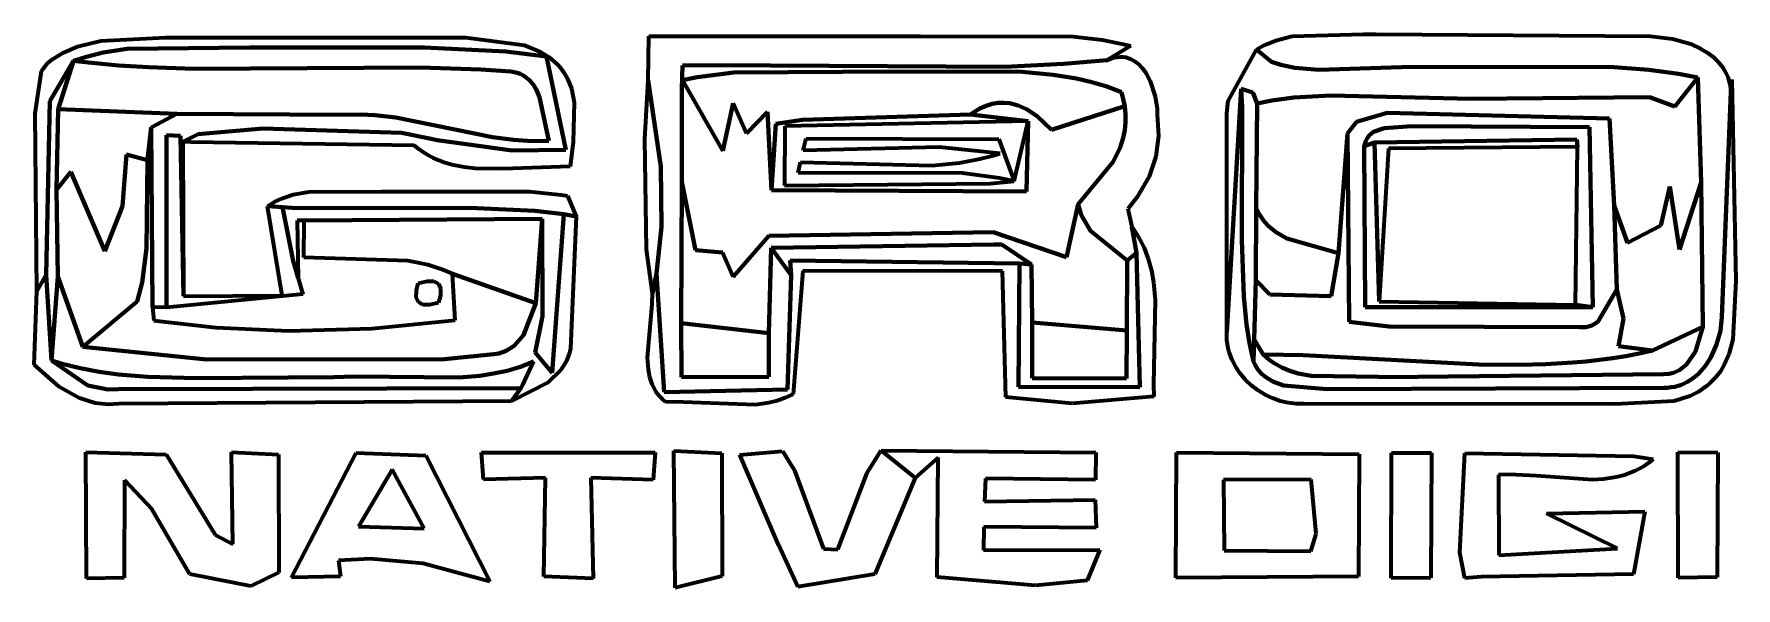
# Model space of a CAD drawing. Header units: millimetres. Extents: x 0.01 to 4, y 0.01 to 1.21.
# Drawn here: x 0.013 to 1.987, y 0.297 to 0.939 of the extents above; entities that cross this region are included whole.
import ezdxf

# ---------------------------------------------------------------- set-up
doc = ezdxf.new("R2010")
doc.units = ezdxf.units.MM
for name, color, linetype, lineweight in [('color#029fdfff', 7, 'CONTINUOUS', 100), ('color#02a4e4ff', 7, 'CONTINUOUS', 100), ('color#058cceff', 7, 'CONTINUOUS', 100), ('color#05a5eaff', 7, 'CONTINUOUS', 100), ('color#0888ccff', 7, 'CONTINUOUS', 100), ('color#0893d2ff', 7, 'CONTINUOUS', 100), ('color#0984c3ff', 7, 'CONTINUOUS', 100), ('color#0a83c3ff', 7, 'CONTINUOUS', 100), ('color#12b1f7ff', 7, 'CONTINUOUS', 100), ('color#14b5eeff', 7, 'CONTINUOUS', 100), ('color#1b6cb2ff', 7, 'CONTINUOUS', 100), ('color#1e67c0ff', 7, 'CONTINUOUS', 100), ('color#2465a9ff', 7, 'CONTINUOUS', 100), ('color#26b5efff', 7, 'CONTINUOUS', 100), ('color#2763a3ff', 7, 'CONTINUOUS', 100), ('color#2f61a0ff', 7, 'CONTINUOUS', 100), ('color#4da9c0ff', 7, 'CONTINUOUS', 100), ('color#5eabc0ff', 7, 'CONTINUOUS', 100), ('color#5f768eff', 7, 'CONTINUOUS', 100), ('color#629da7ff', 7, 'CONTINUOUS', 100), ('color#62afc1ff', 7, 'CONTINUOUS', 100), ('color#62bad5ff', 7, 'CONTINUOUS', 100), ('color#688ea4ff', 7, 'CONTINUOUS', 100), ('color#6ca3adff', 7, 'CONTINUOUS', 100), ('color#962d30ff', 7, 'CONTINUOUS', 100), ('color#96e9f6ff', 7, 'CONTINUOUS', 100), ('color#99e3f5ff', 7, 'CONTINUOUS', 100), ('color#99e7f7ff', 7, 'CONTINUOUS', 100), ('color#9bd3e0ff', 7, 'CONTINUOUS', 100), ('color#9cddebff', 7, 'CONTINUOUS', 100), ('color#9e3132ff', 7, 'CONTINUOUS', 100), ('color#a0d6e6ff', 7, 'CONTINUOUS', 100), ('color#ab3332ff', 7, 'CONTINUOUS', 100), ('color#b54545ff', 7, 'CONTINUOUS', 100), ('color#b5d2f4ff', 7, 'CONTINUOUS', 100), ('color#b5e8f1ff', 7, 'CONTINUOUS', 100), ('color#b83538ff', 7, 'CONTINUOUS', 100), ('color#bdeef6ff', 7, 'CONTINUOUS', 100), ('color#c0f4fcff', 7, 'CONTINUOUS', 100), ('color#c23f3aff', 7, 'CONTINUOUS', 100), ('color#cd3239ff', 7, 'CONTINUOUS', 100), ('color#d03035ff', 7, 'CONTINUOUS', 100), ('color#d62e3dff', 7, 'CONTINUOUS', 100), ('color#de2a38ff', 7, 'CONTINUOUS', 100), ('color#f2f8f4ff', 7, 'CONTINUOUS', 100), ('color#f8fdffff', 7, 'CONTINUOUS', 100)]:
    doc.layers.add(name, color=color, linetype=linetype, lineweight=lineweight)

msp = doc.modelspace()

# ---------------------------------------------------------------- linework, layer by layer
at = {"layer": 'color#029fdfff'}
for p, q in [((0.7644, 0.8756), (0.7652, 0.886)), ((0.7644, 0.768), (0.7644, 0.8756)), ((0.7652, 0.886), (0.8119, 0.8039)), ((0.8119, 0.8039), (0.8239, 0.8593)), ((0.8239, 0.8593), (0.8394, 0.824)), ((0.8394, 0.824), (0.8637, 0.8492)), ((0.8637, 0.8492), (0.8683, 0.7583)), ((1.103, 0.8487), (1.1102, 0.853)), ((1.1102, 0.853), (1.1173, 0.8562)), ((1.1173, 0.8562), (1.1243, 0.8584)), ((1.1243, 0.8584), (1.1313, 0.8595)), ((1.1313, 0.8595), (1.1381, 0.8597)), ((1.1381, 0.8597), (1.1449, 0.8591)), ((1.1449, 0.8591), (1.1548, 0.8565)), ((1.1548, 0.8565), (1.1644, 0.8523)), ((1.1644, 0.8523), (1.1766, 0.8443)), ((1.1934, 0.8282), (1.2783, 0.8558)), ((1.2783, 0.8558), (1.2793, 0.8461)), ((1.0994, 0.8462), (1.103, 0.8487)), ((1.1662, 0.8382), (1.0994, 0.8462)), ((1.1641, 0.7568), (1.1662, 0.8382)), ((1.1766, 0.8443), (1.1934, 0.8282)), ((1.2793, 0.8368), (1.2784, 0.8278)), ((1.2793, 0.8461), (1.2793, 0.8368)), ((1.2766, 0.8191), (1.2724, 0.8066)), ((1.2784, 0.8278), (1.2766, 0.8191)), ((1.2645, 0.7908), (1.2242, 0.742)), ((1.2724, 0.8066), (1.2645, 0.7908)), ((0.7802, 0.6888), (0.7644, 0.768)), ((0.8683, 0.7583), (1.1641, 0.7568)), ((1.2242, 0.742), (1.2105, 0.6808)), ((0.8653, 0.7053), (0.8239, 0.658)), ((1.1258, 0.7097), (0.8653, 0.7053)), ((1.2105, 0.6808), (1.1258, 0.7097)), ((0.8118, 0.686), (0.7802, 0.6888)), ((0.8239, 0.658), (0.8118, 0.686))]:
    msp.add_line(p, q, dxfattribs=at)
at = {"layer": 'color#02a4e4ff'}
for p, q in [((1.9164, 0.8553), (1.9431, 0.8889)), ((1.9431, 0.8889), (1.947, 0.7671)), ((1.4306, 0.7375), (1.432, 0.8588)), ((1.432, 0.8588), (1.449, 0.8623)), ((1.449, 0.8623), (1.4745, 0.8658)), ((1.4745, 0.8658), (1.5172, 0.8682)), ((1.5172, 0.8682), (1.6802, 0.8641)), ((1.6802, 0.8641), (1.8871, 0.8661)), ((1.8871, 0.8661), (1.9164, 0.8553)), ((1.5472, 0.8375), (1.5367, 0.8239)), ((1.5827, 0.8482), (1.5472, 0.8375)), ((1.8404, 0.8414), (1.5827, 0.8482)), ((1.8459, 0.7406), (1.8404, 0.8414)), ((1.5367, 0.8239), (1.5264, 0.6853)), ((1.9105, 0.7625), (1.9001, 0.7174)), ((1.9217, 0.6897), (1.9105, 0.7625)), ((1.947, 0.7671), (1.9217, 0.6897)), ((1.4345, 0.7301), (1.4306, 0.7375)), ((1.8613, 0.6972), (1.8459, 0.7406)), ((1.4391, 0.7234), (1.4345, 0.7301)), ((1.4443, 0.7176), (1.4391, 0.7234)), ((1.453, 0.7102), (1.4443, 0.7176)), ((1.9001, 0.7174), (1.8613, 0.6972)), ((1.4661, 0.7024), (1.453, 0.7102)), ((1.5264, 0.6853), (1.4661, 0.7024))]:
    msp.add_line(p, q, dxfattribs=at)
at = {"layer": 'color#058cceff'}
for p, q in [((1.4304, 0.6541), (1.4306, 0.7375)), ((1.4306, 0.7375), (1.4345, 0.7301)), ((1.4345, 0.7301), (1.4391, 0.7234)), ((1.4391, 0.7234), (1.4443, 0.7176)), ((1.4443, 0.7176), (1.453, 0.7102)), ((1.453, 0.7102), (1.4661, 0.7024)), ((1.4661, 0.7024), (1.5264, 0.6853)), ((1.5264, 0.6853), (1.5178, 0.6356)), ((1.4465, 0.6374), (1.4304, 0.6541)), ((1.5178, 0.6356), (1.4465, 0.6374))]:
    msp.add_line(p, q, dxfattribs=at)
at = {"layer": 'color#05a5eaff'}
for p, q in [((0.039, 0.7587), (0.0408, 0.8524)), ((0.0408, 0.8524), (0.1785, 0.8467)), ((0.1488, 0.8312), (0.1446, 0.7931)), ((0.1785, 0.8467), (0.1488, 0.8312)), ((0.1202, 0.7998), (0.1156, 0.7399)), ((0.1446, 0.7931), (0.1202, 0.7998)), ((0.0556, 0.7797), (0.039, 0.7587)), ((0.0952, 0.6877), (0.0556, 0.7797)), ((0.1156, 0.7399), (0.0952, 0.6877))]:
    msp.add_line(p, q, dxfattribs=at)
at = {"layer": 'color#0888ccff'}
for p, q in [((0.1156, 0.7399), (0.1202, 0.7998)), ((0.1202, 0.7998), (0.1446, 0.7931)), ((0.1446, 0.7931), (0.1434, 0.6907)), ((0.039, 0.7587), (0.0556, 0.7797)), ((0.0556, 0.7797), (0.0952, 0.6877)), ((0.0404, 0.6583), (0.039, 0.7587)), ((0.0952, 0.6877), (0.1156, 0.7399)), ((0.1434, 0.6907), (0.1385, 0.6514)), ((0.0696, 0.5769), (0.0404, 0.6583)), ((0.1385, 0.6514), (0.1325, 0.6294)), ((0.1325, 0.6294), (0.0696, 0.5769))]:
    msp.add_line(p, q, dxfattribs=at)
at = {"layer": 'color#0893d2ff'}
for p, q in [((0.3261, 0.6803), (0.3263, 0.7232)), ((0.3263, 0.7232), (0.6025, 0.725)), ((0.6025, 0.725), (0.5951, 0.6272)), ((0.4465, 0.6766), (0.3261, 0.6803)), ((0.4699, 0.6718), (0.4465, 0.6766)), ((0.4871, 0.6662), (0.4699, 0.6718)), ((0.4983, 0.6614), (0.4871, 0.6662)), ((0.5951, 0.6272), (0.4983, 0.6614))]:
    msp.add_line(p, q, dxfattribs=at)
at = {"layer": 'color#0984c3ff'}
for p, q in [((1.9001, 0.7174), (1.9105, 0.7625)), ((1.9105, 0.7625), (1.9217, 0.6897)), ((1.9217, 0.6897), (1.947, 0.7671)), ((1.947, 0.7671), (1.949, 0.5999)), ((1.849, 0.6431), (1.8459, 0.7406)), ((1.8459, 0.7406), (1.8613, 0.6972)), ((1.8613, 0.6972), (1.9001, 0.7174)), ((1.857, 0.6096), (1.849, 0.6431)), ((1.8511, 0.5775), (1.857, 0.6096)), ((1.949, 0.5999), (1.8904, 0.5723)), ((1.8904, 0.5723), (1.8511, 0.5775))]:
    msp.add_line(p, q, dxfattribs=at)
at = {"layer": 'color#0a83c3ff'}
for p, q in [((0.7637, 0.6041), (0.7644, 0.768)), ((0.7644, 0.768), (0.7802, 0.6888)), ((1.2105, 0.6808), (1.2242, 0.742)), ((1.2242, 0.742), (1.2278, 0.7299)), ((1.2278, 0.7299), (1.2384, 0.7114)), ((1.2384, 0.7114), (1.281, 0.6767)), ((0.8239, 0.658), (0.8653, 0.7053)), ((0.8653, 0.7053), (1.1258, 0.7097)), ((0.8682, 0.6914), (0.8654, 0.5925)), ((1.1264, 0.6952), (0.8682, 0.6914)), ((1.1258, 0.7097), (1.2105, 0.6808)), ((1.1358, 0.6953), (1.1264, 0.6952)), ((1.1701, 0.6723), (1.1358, 0.6953)), ((0.7802, 0.6888), (0.8118, 0.686)), ((0.8118, 0.686), (0.8239, 0.658)), ((1.171, 0.6049), (1.1701, 0.6723)), ((1.281, 0.6767), (1.2805, 0.5956)), ((0.8654, 0.5925), (0.7637, 0.6041)), ((1.2805, 0.5956), (1.171, 0.6049))]:
    msp.add_line(p, q, dxfattribs=at)
at = {"layer": 'color#12b1f7ff'}
for p, q in [((0.7652, 0.886), (0.7822, 0.8893)), ((0.7822, 0.8893), (0.8248, 0.8947)), ((0.8248, 0.8947), (1.0137, 0.896)), ((1.0137, 0.896), (1.1593, 0.8956)), ((1.1593, 0.8956), (1.1954, 0.8922)), ((1.1954, 0.8922), (1.2222, 0.8877)), ((0.8119, 0.8039), (0.7652, 0.886)), ((1.2222, 0.8877), (1.2399, 0.8836)), ((1.2399, 0.8836), (1.2573, 0.8784)), ((1.2573, 0.8784), (1.2746, 0.8721)), ((1.2746, 0.8721), (1.2783, 0.8558)), ((0.8239, 0.8593), (0.8119, 0.8039)), ((0.8394, 0.824), (0.8239, 0.8593)), ((0.8637, 0.8492), (0.8394, 0.824)), ((0.8683, 0.7583), (0.8637, 0.8492)), ((1.1102, 0.853), (1.103, 0.8487)), ((1.1173, 0.8562), (1.1102, 0.853)), ((1.1243, 0.8584), (1.1173, 0.8562)), ((1.1313, 0.8595), (1.1243, 0.8584)), ((1.1381, 0.8597), (1.1313, 0.8595)), ((1.1449, 0.8591), (1.1381, 0.8597)), ((1.1548, 0.8565), (1.1449, 0.8591)), ((1.1644, 0.8523), (1.1548, 0.8565)), ((1.1766, 0.8443), (1.1644, 0.8523)), ((1.2783, 0.8558), (1.1934, 0.8282)), ((0.8734, 0.8354), (0.8683, 0.7583)), ((0.9043, 0.8399), (0.8734, 0.8354)), ((1.0994, 0.8462), (0.9043, 0.8399)), ((1.103, 0.8487), (1.0994, 0.8462)), ((1.1934, 0.8282), (1.1766, 0.8443))]:
    msp.add_line(p, q, dxfattribs=at)
at = {"layer": 'color#14b5eeff'}
for p, q in [((0.0408, 0.8524), (0.0586, 0.9083)), ((0.0586, 0.9083), (0.076, 0.9063)), ((0.076, 0.9063), (0.1109, 0.9031)), ((0.1109, 0.9031), (0.1458, 0.9009)), ((0.1458, 0.9009), (0.1983, 0.8991)), ((0.1983, 0.8991), (0.4612, 0.9005)), ((0.4612, 0.9005), (0.5312, 0.8983)), ((0.5312, 0.8983), (0.5661, 0.8959)), ((0.5661, 0.8959), (0.57, 0.8953)), ((0.57, 0.8953), (0.5736, 0.8943)), ((0.5736, 0.8943), (0.5769, 0.8931)), ((0.5769, 0.8931), (0.5799, 0.8916)), ((0.5799, 0.8916), (0.5828, 0.8899)), ((0.5828, 0.8899), (0.5877, 0.8858)), ((0.5877, 0.8858), (0.5919, 0.881)), ((0.5919, 0.881), (0.5953, 0.8754)), ((0.5953, 0.8754), (0.5993, 0.8662)), ((0.1785, 0.8467), (0.0408, 0.8524)), ((0.5993, 0.8662), (0.6103, 0.8155)), ((0.3754, 0.8459), (0.1785, 0.8467)), ((0.3919, 0.8462), (0.3754, 0.8459)), ((0.4083, 0.8454), (0.3919, 0.8462)), ((0.4326, 0.8425), (0.4083, 0.8454)), ((0.545, 0.82), (0.4326, 0.8425)), ((0.5693, 0.8167), (0.545, 0.82)), ((0.5856, 0.8155), (0.5693, 0.8167)), ((0.6021, 0.8152), (0.5856, 0.8155)), ((0.6103, 0.8155), (0.6021, 0.8152))]:
    msp.add_line(p, q, dxfattribs=at)
at = {"layer": 'color#1b6cb2ff'}
for p, q in [((1.5264, 0.6853), (1.5367, 0.8239)), ((1.5367, 0.8239), (1.5387, 0.6057)), ((1.5178, 0.6356), (1.5264, 0.6853)), ((1.4283, 0.5851), (1.4304, 0.6541)), ((1.4304, 0.6541), (1.4465, 0.6374)), ((1.4465, 0.6374), (1.5178, 0.6356)), ((1.8272, 0.6059), (1.849, 0.6431)), ((1.849, 0.6431), (1.857, 0.6096)), ((1.5387, 0.6057), (1.5845, 0.6005)), ((1.5845, 0.6005), (1.8059, 0.5996)), ((1.8059, 0.5996), (1.8086, 0.5994)), ((1.8086, 0.5994), (1.8136, 0.5996)), ((1.8136, 0.5996), (1.8201, 0.6013)), ((1.8201, 0.6013), (1.8272, 0.6059)), ((1.857, 0.6096), (1.8511, 0.5775)), ((1.4387, 0.5677), (1.4283, 0.5851)), ((1.8511, 0.5775), (1.8904, 0.5723)), ((1.4854, 0.5669), (1.4387, 0.5677)), ((1.6889, 0.5564), (1.4854, 0.5669)), ((1.7357, 0.5558), (1.6889, 0.5564)), ((1.7669, 0.5566), (1.7357, 0.5558)), ((1.798, 0.5584), (1.7669, 0.5566)), ((1.8134, 0.5598), (1.798, 0.5584)), ((1.8289, 0.5615), (1.8134, 0.5598)), ((1.8443, 0.5636), (1.8289, 0.5615)), ((1.8597, 0.5661), (1.8443, 0.5636)), ((1.8751, 0.569), (1.8597, 0.5661)), ((1.8904, 0.5723), (1.8751, 0.569))]:
    msp.add_line(p, q, dxfattribs=at)
at = {"layer": 'color#1e67c0ff'}
for p, q in [((0.1446, 0.7931), (0.1488, 0.8312)), ((0.1488, 0.8312), (0.1503, 0.6226)), ((0.1434, 0.6907), (0.1446, 0.7931)), ((0.1385, 0.6514), (0.1434, 0.6907)), ((0.5016, 0.6076), (0.4983, 0.6614)), ((0.4983, 0.6614), (0.5951, 0.6272)), ((0.1325, 0.6294), (0.1385, 0.6514)), ((0.0696, 0.5769), (0.1325, 0.6294)), ((0.1503, 0.6226), (0.1519, 0.6073)), ((0.5951, 0.6272), (0.5808, 0.5903)), ((0.1519, 0.6073), (0.2238, 0.599)), ((0.2238, 0.599), (0.3085, 0.5952)), ((0.3085, 0.5952), (0.4054, 0.598)), ((0.4054, 0.598), (0.5016, 0.6076)), ((0.2131, 0.5622), (0.0696, 0.5769)), ((0.5698, 0.578), (0.5605, 0.5721)), ((0.5808, 0.5903), (0.5698, 0.578)), ((0.4892, 0.5625), (0.2131, 0.5622)), ((0.5464, 0.5681), (0.4892, 0.5625)), ((0.5523, 0.5692), (0.5464, 0.5681)), ((0.5605, 0.5721), (0.5523, 0.5692))]:
    msp.add_line(p, q, dxfattribs=at)
at = {"layer": 'color#2465a9ff'}
for p, q in [((0.7637, 0.6041), (0.8654, 0.5925)), ((0.7639, 0.5417), (0.7637, 0.6041)), ((0.8654, 0.5925), (0.8654, 0.5418)), ((0.8654, 0.5418), (0.7639, 0.5417))]:
    msp.add_line(p, q, dxfattribs=at)
at = {"layer": 'color#26b5efff'}
for p, q in [((1.3983, 0.8618), (1.431, 0.9214)), ((1.431, 0.9214), (1.4401, 0.914)), ((1.4401, 0.914), (1.4485, 0.9072)), ((1.4485, 0.9072), (1.4593, 0.9037)), ((1.4593, 0.9037), (1.4757, 0.9001)), ((1.4757, 0.9001), (1.5035, 0.8977)), ((1.5035, 0.8977), (1.6112, 0.9012)), ((1.6112, 0.9012), (1.6227, 0.901)), ((1.6227, 0.901), (1.8407, 0.9013)), ((1.8407, 0.9013), (1.8864, 0.8978)), ((1.8864, 0.8978), (1.9205, 0.8931)), ((1.9431, 0.8889), (1.9164, 0.8553)), ((1.9205, 0.8931), (1.9431, 0.8889)), ((1.4132, 0.876), (1.3966, 0.5939)), ((1.4269, 0.8716), (1.4132, 0.876)), ((1.432, 0.8588), (1.4269, 0.8716)), ((1.3968, 0.8475), (1.3983, 0.8618)), ((1.449, 0.8623), (1.432, 0.8588)), ((1.4745, 0.8658), (1.449, 0.8623)), ((1.5172, 0.8682), (1.4745, 0.8658)), ((1.6802, 0.8641), (1.5172, 0.8682)), ((1.8871, 0.8661), (1.6802, 0.8641)), ((1.9164, 0.8553), (1.8871, 0.8661)), ((1.3966, 0.5939), (1.3968, 0.8475))]:
    msp.add_line(p, q, dxfattribs=at)
at = {"layer": 'color#2763a3ff'}
for p, q in [((1.556, 0.8094), (1.5678, 0.8136)), ((1.5678, 0.8136), (1.5735, 0.6294)), ((1.557, 0.6226), (1.556, 0.8094)), ((0.614, 0.5467), (0.6277, 0.7305)), ((0.6277, 0.7305), (0.6418, 0.7279)), ((0.5951, 0.6272), (0.6025, 0.725)), ((0.6025, 0.725), (0.603, 0.6122)), ((0.6418, 0.7279), (0.6352, 0.575)), ((1.2918, 0.6858), (1.2864, 0.716)), ((1.2864, 0.716), (1.2905, 0.71)), ((1.2905, 0.71), (1.2943, 0.7039)), ((1.2943, 0.7039), (1.2976, 0.6977)), ((1.2976, 0.6977), (1.3006, 0.6914)), ((1.3006, 0.6914), (1.3032, 0.6851)), ((0.8912, 0.6597), (0.89, 0.6769)), ((0.89, 0.6769), (1.156, 0.6735)), ((1.156, 0.6735), (1.155, 0.5302)), ((1.2958, 0.5299), (1.2918, 0.6858)), ((1.3032, 0.6851), (1.3054, 0.6786)), ((1.3054, 0.6786), (1.3091, 0.6654)), ((0.0332, 0.5609), (0.0404, 0.6583)), ((0.0404, 0.6583), (0.0696, 0.5769)), ((0.7306, 0.6391), (0.735, 0.6617)), ((0.735, 0.6617), (0.7438, 0.5241)), ((0.887, 0.5271), (0.8912, 0.6597)), ((0.905, 0.6648), (0.8936, 0.522)), ((1.1366, 0.6643), (0.905, 0.6648)), ((1.1402, 0.5183), (1.1366, 0.6643)), ((1.3091, 0.6654), (1.3116, 0.6519)), ((1.3116, 0.6519), (1.3137, 0.6313)), ((0.7299, 0.6262), (0.7306, 0.6391)), ((0.5808, 0.5903), (0.5951, 0.6272)), ((0.603, 0.6122), (0.5943, 0.57)), ((0.7247, 0.5642), (0.7299, 0.6262)), ((1.3137, 0.6313), (1.3118, 0.533)), ((1.8214, 0.6228), (1.557, 0.6226)), ((1.5735, 0.6294), (1.801, 0.6253)), ((1.801, 0.6253), (1.8214, 0.6228)), ((1.1707, 0.5403), (1.171, 0.6049)), ((1.171, 0.6049), (1.2805, 0.5956)), ((1.2805, 0.5956), (1.2804, 0.5401)), ((0.0696, 0.5769), (0.2131, 0.5622)), ((0.5605, 0.5721), (0.5698, 0.578)), ((0.5698, 0.578), (0.5808, 0.5903)), ((0.6352, 0.575), (0.6341, 0.5696)), ((0.0442, 0.5576), (0.0332, 0.5609)), ((0.0552, 0.5547), (0.0442, 0.5576)), ((0.0663, 0.5521), (0.0552, 0.5547)), ((0.2131, 0.5622), (0.4892, 0.5625)), ((0.4892, 0.5625), (0.5464, 0.5681)), ((0.5464, 0.5681), (0.5523, 0.5692)), ((0.5523, 0.5692), (0.5605, 0.5721)), ((0.5773, 0.5537), (0.5618, 0.5491)), ((0.5849, 0.5565), (0.5773, 0.5537)), ((0.5798, 0.5324), (0.5925, 0.5596)), ((0.5925, 0.5596), (0.5849, 0.5565)), ((0.5943, 0.57), (0.614, 0.5467)), ((0.6307, 0.5605), (0.6242, 0.55)), ((0.6341, 0.5696), (0.6307, 0.5605)), ((0.7258, 0.5504), (0.7247, 0.5642)), ((0.0886, 0.5478), (0.0663, 0.5521)), ((0.1109, 0.5448), (0.0886, 0.5478)), ((0.1447, 0.5419), (0.1109, 0.5448)), ((0.2014, 0.5406), (0.1447, 0.5419)), ((0.3606, 0.5417), (0.2014, 0.5406)), ((0.3846, 0.5425), (0.3606, 0.5417)), ((0.5063, 0.5411), (0.3846, 0.5425)), ((0.5303, 0.5432), (0.5063, 0.5411)), ((0.5461, 0.5457), (0.5303, 0.5432)), ((0.5618, 0.5491), (0.5461, 0.5457)), ((0.6086, 0.5351), (0.5668, 0.5136)), ((0.6242, 0.55), (0.6086, 0.5351)), ((0.7275, 0.5417), (0.7258, 0.5504)), ((0.7302, 0.5335), (0.7275, 0.5417)), ((0.7319, 0.5296), (0.7302, 0.5335)), ((1.2804, 0.5401), (1.1707, 0.5403)), ((0.5668, 0.5136), (0.5775, 0.529)), ((0.5775, 0.529), (0.5798, 0.5324)), ((0.734, 0.5259), (0.7319, 0.5296)), ((0.7364, 0.5223), (0.734, 0.5259)), ((0.7391, 0.519), (0.7364, 0.5223)), ((0.7421, 0.5159), (0.7391, 0.519)), ((0.7456, 0.5129), (0.7421, 0.5159)), ((0.7438, 0.5241), (0.887, 0.5271)), ((0.875, 0.5142), (0.8652, 0.5118)), ((0.8845, 0.5175), (0.875, 0.5142)), ((0.8936, 0.522), (0.8845, 0.5175)), ((1.2172, 0.511), (1.1402, 0.5183)), ((1.155, 0.5302), (1.2958, 0.5299)), ((1.312, 0.5193), (1.2172, 0.511)), ((1.3118, 0.533), (1.312, 0.5193)), ((0.7659, 0.5127), (0.7456, 0.5129)), ((0.8501, 0.5096), (0.7659, 0.5127)), ((0.8652, 0.5118), (0.8501, 0.5096))]:
    msp.add_line(p, q, dxfattribs=at)
at = {"layer": 'color#2f61a0ff'}
for p, q in [((1.8904, 0.5723), (1.949, 0.5999)), ((1.949, 0.5999), (1.9402, 0.5715)), ((1.4429, 0.5641), (1.4387, 0.5677)), ((1.4387, 0.5677), (1.4854, 0.5669)), ((1.4471, 0.5608), (1.4429, 0.5641)), ((1.4514, 0.5578), (1.4471, 0.5608)), ((1.4604, 0.5528), (1.4514, 0.5578)), ((1.4854, 0.5669), (1.6889, 0.5564)), ((1.6889, 0.5564), (1.7357, 0.5558)), ((1.7357, 0.5558), (1.7669, 0.5566)), ((1.7669, 0.5566), (1.798, 0.5584)), ((1.798, 0.5584), (1.8134, 0.5598)), ((1.8134, 0.5598), (1.8289, 0.5615)), ((1.8289, 0.5615), (1.8443, 0.5636)), ((1.8443, 0.5636), (1.8597, 0.5661)), ((1.8597, 0.5661), (1.8751, 0.569)), ((1.8751, 0.569), (1.8904, 0.5723)), ((1.9299, 0.5562), (1.9219, 0.5498)), ((1.9402, 0.5715), (1.9299, 0.5562)), ((1.4698, 0.5489), (1.4604, 0.5528)), ((1.4794, 0.5459), (1.4698, 0.5489)), ((1.4944, 0.543), (1.4794, 0.5459)), ((1.5726, 0.5419), (1.4944, 0.543)), ((1.5828, 0.5416), (1.5726, 0.5419)), ((1.9033, 0.5449), (1.5828, 0.5416)), ((1.9093, 0.5454), (1.9033, 0.5449)), ((1.9147, 0.5466), (1.9093, 0.5454)), ((1.9219, 0.5498), (1.9147, 0.5466))]:
    msp.add_line(p, q, dxfattribs=at)
at = {"layer": 'color#4da9c0ff'}
for p, q in [((1.5669, 0.8261), (1.5791, 0.8302)), ((1.5791, 0.8302), (1.6112, 0.8325)), ((1.6112, 0.8325), (1.8174, 0.8313)), ((1.8174, 0.8313), (1.8214, 0.6228)), ((1.556, 0.8094), (1.5574, 0.8145)), ((1.5678, 0.8136), (1.556, 0.8094)), ((1.5574, 0.8145), (1.5594, 0.8188)), ((1.5594, 0.8188), (1.562, 0.8222)), ((1.562, 0.8222), (1.5669, 0.8261)), ((1.8026, 0.817), (1.5678, 0.8136)), ((1.8034, 0.8086), (1.8026, 0.817)), ((1.801, 0.6253), (1.8034, 0.8086)), ((1.8214, 0.6228), (1.801, 0.6253))]:
    msp.add_line(p, q, dxfattribs=at)
at = {"layer": 'color#5eabc0ff'}
for p, q in [((0.0635, 0.925), (0.0905, 0.9316)), ((0.0905, 0.9316), (0.1655, 0.9354)), ((0.1655, 0.9354), (0.514, 0.9353)), ((0.514, 0.9353), (0.582, 0.9264)), ((0.0285, 0.9057), (0.0342, 0.9104)), ((0.0586, 0.9083), (0.0314, 0.8615)), ((0.0342, 0.9104), (0.0464, 0.9177)), ((0.0464, 0.9177), (0.0635, 0.925)), ((0.0723, 0.9127), (0.0586, 0.9083)), ((0.093, 0.9178), (0.0723, 0.9127)), ((0.121, 0.9222), (0.093, 0.9178)), ((0.2633, 0.9238), (0.121, 0.9222)), ((0.4654, 0.9238), (0.2633, 0.9238)), ((0.5602, 0.919), (0.4654, 0.9238)), ((0.6075, 0.9133), (0.5602, 0.919)), ((0.582, 0.9264), (0.6004, 0.9188)), ((0.6004, 0.9188), (0.6105, 0.9125)), ((0.6298, 0.8053), (0.6075, 0.9133)), ((0.6105, 0.9125), (0.6197, 0.9046)), ((1.2071, 0.9047), (1.2579, 0.9092)), ((1.2579, 0.9092), (1.2619, 0.9108)), ((1.2619, 0.9108), (1.2657, 0.912)), ((1.2657, 0.912), (1.2694, 0.9127)), ((1.2694, 0.9127), (1.273, 0.913)), ((1.273, 0.913), (1.2764, 0.9129)), ((1.2764, 0.9129), (1.2797, 0.9124)), ((1.2797, 0.9124), (1.2828, 0.9115)), ((1.2828, 0.9115), (1.2858, 0.9104)), ((1.2858, 0.9104), (1.2886, 0.9089)), ((1.2886, 0.9089), (1.2939, 0.9051)), ((0.0141, 0.8474), (0.0217, 0.8963)), ((0.0217, 0.8963), (0.0285, 0.9057)), ((0.6197, 0.9046), (0.6226, 0.9016)), ((0.6226, 0.9016), (0.6277, 0.8947)), ((0.6277, 0.8947), (0.6318, 0.8875)), ((0.7644, 0.8756), (0.7651, 0.9029)), ((0.7651, 0.9029), (0.7991, 0.9032)), ((0.7822, 0.8893), (0.7652, 0.886)), ((0.8248, 0.8947), (0.7822, 0.8893)), ((0.7991, 0.9032), (1.1393, 0.9012)), ((1.0137, 0.896), (0.8248, 0.8947)), ((1.1593, 0.8956), (1.0137, 0.896)), ((1.1393, 0.9012), (1.2071, 0.9047)), ((1.1954, 0.8922), (1.1593, 0.8956)), ((1.2222, 0.8877), (1.1954, 0.8922)), ((1.2939, 0.9051), (1.2986, 0.9002)), ((1.2986, 0.9002), (1.3028, 0.8946)), ((1.3028, 0.8946), (1.3079, 0.8849)), ((0.6318, 0.8875), (0.6363, 0.8761)), ((0.6363, 0.8761), (0.6397, 0.8602)), ((0.7652, 0.886), (0.7644, 0.8756)), ((1.2399, 0.8836), (1.2222, 0.8877)), ((1.2573, 0.8784), (1.2399, 0.8836)), ((1.2746, 0.8721), (1.2573, 0.8784)), ((1.2783, 0.8558), (1.2746, 0.8721)), ((1.3079, 0.8849), (1.3137, 0.8671)), ((0.0314, 0.8615), (0.027, 0.6601)), ((0.6397, 0.8602), (0.6385, 0.8144)), ((1.2793, 0.8461), (1.2783, 0.8558)), ((1.3137, 0.8671), (1.3157, 0.8528)), ((1.3157, 0.8528), (1.3158, 0.8462)), ((0.0161, 0.6414), (0.0141, 0.8474)), ((0.2035, 0.8232), (0.2784, 0.8299)), ((0.2784, 0.8299), (0.4394, 0.8248)), ((1.2784, 0.8278), (1.2793, 0.8368)), ((1.2793, 0.8368), (1.2793, 0.8461)), ((1.3158, 0.8462), (1.3174, 0.8214)), ((0.1856, 0.8146), (0.2035, 0.8232)), ((0.1949, 0.8139), (0.1856, 0.8146)), ((0.4541, 0.8101), (0.1949, 0.8139)), ((0.4394, 0.8248), (0.4738, 0.818)), ((0.4594, 0.8058), (0.4541, 0.8101)), ((0.4738, 0.818), (0.4806, 0.8162)), ((0.4806, 0.8162), (0.5676, 0.8042)), ((0.6385, 0.8144), (0.6349, 0.7857)), ((1.2724, 0.8066), (1.2766, 0.8191)), ((1.2766, 0.8191), (1.2784, 0.8278)), ((1.3174, 0.8214), (1.3143, 0.7973)), ((0.4648, 0.802), (0.4594, 0.8058)), ((0.4704, 0.7986), (0.4648, 0.802)), ((0.476, 0.7957), (0.4704, 0.7986)), ((0.4818, 0.7931), (0.476, 0.7957)), ((0.4877, 0.7908), (0.4818, 0.7931)), ((0.4937, 0.7889), (0.4877, 0.7908)), ((0.5676, 0.8042), (0.6298, 0.8053)), ((1.2242, 0.742), (1.2645, 0.7908)), ((1.2645, 0.7908), (1.2724, 0.8066)), ((1.3143, 0.7973), (1.3066, 0.7744)), ((0.4997, 0.7873), (0.4937, 0.7889)), ((0.5121, 0.7849), (0.4997, 0.7873)), ((0.5248, 0.7836), (0.5121, 0.7849)), ((0.5571, 0.7832), (0.5248, 0.7836)), ((0.6349, 0.7857), (0.5571, 0.7832)), ((1.3066, 0.7744), (1.2924, 0.7498)), ((1.2278, 0.7299), (1.2242, 0.742)), ((1.2924, 0.7498), (1.2818, 0.7369)), ((1.2818, 0.7369), (1.2864, 0.716)), ((1.2384, 0.7114), (1.2278, 0.7299)), ((1.281, 0.6767), (1.2384, 0.7114)), ((1.2864, 0.716), (1.2918, 0.6858)), ((1.2918, 0.6858), (1.281, 0.6767)), ((0.027, 0.6601), (0.0161, 0.6414))]:
    msp.add_line(p, q, dxfattribs=at)
at = {"layer": 'color#5f768eff'}
for p, q in [((0.0161, 0.6414), (0.027, 0.6601)), ((0.027, 0.6601), (0.0332, 0.5609)), ((0.013, 0.556), (0.0161, 0.6414)), ((0.0422, 0.5302), (0.013, 0.556)), ((0.0332, 0.5609), (0.0752, 0.5321)), ((0.0657, 0.5172), (0.0422, 0.5302)), ((0.0839, 0.5116), (0.0657, 0.5172)), ((0.0752, 0.5321), (0.0985, 0.5271)), ((0.0985, 0.5271), (0.111, 0.5276)), ((0.111, 0.5276), (0.5775, 0.529)), ((0.5668, 0.5136), (0.1115, 0.5106)), ((0.5775, 0.529), (0.5668, 0.5136)), ((0.0994, 0.51), (0.0839, 0.5116)), ((0.1115, 0.5106), (0.0994, 0.51))]:
    msp.add_line(p, q, dxfattribs=at)
at = {"layer": 'color#629da7ff'}
for p, q in [((0.1666, 0.6224), (0.1667, 0.8221)), ((0.1667, 0.8221), (0.1827, 0.8214)), ((0.1827, 0.8214), (0.1864, 0.6354)), ((0.301, 0.6363), (0.2838, 0.7398)), ((0.2838, 0.7398), (0.3013, 0.7386)), ((0.3013, 0.7386), (0.3136, 0.6763)), ((0.3136, 0.6763), (0.3194, 0.6565)), ((0.3194, 0.6565), (0.3247, 0.6379)), ((0.3247, 0.6379), (0.1666, 0.6224)), ((0.1864, 0.6354), (0.301, 0.6363))]:
    msp.add_line(p, q, dxfattribs=at)
at = {"layer": 'color#62afc1ff'}
for p, q in [((0.3005, 0.7488), (0.3136, 0.7532)), ((0.3136, 0.7532), (0.3318, 0.7565)), ((0.3318, 0.7565), (0.4161, 0.7567)), ((0.4161, 0.7567), (0.5876, 0.7569)), ((0.5876, 0.7569), (0.6246, 0.7529)), ((0.6246, 0.7529), (0.632, 0.7517)), ((0.632, 0.7517), (0.6418, 0.7279)), ((0.2838, 0.7398), (0.292, 0.7448)), ((0.3013, 0.7386), (0.2838, 0.7398)), ((0.292, 0.7448), (0.3005, 0.7488)), ((0.3126, 0.7379), (0.3013, 0.7386)), ((0.5266, 0.7375), (0.3126, 0.7379)), ((0.5941, 0.7343), (0.5266, 0.7375)), ((0.6277, 0.7305), (0.5941, 0.7343)), ((0.6418, 0.7279), (0.6277, 0.7305))]:
    msp.add_line(p, q, dxfattribs=at)
at = {"layer": 'color#62bad5ff'}
for p, q in [((0.7216, 0.8175), (0.7255, 0.8855)), ((0.7255, 0.8855), (0.7401, 0.7857)), ((0.7234, 0.6897), (0.7216, 0.8175)), ((0.7401, 0.7857), (0.7408, 0.7159)), ((0.7408, 0.7159), (0.735, 0.6617)), ((0.7306, 0.6391), (0.7234, 0.6897)), ((0.735, 0.6617), (0.7306, 0.6391))]:
    msp.add_line(p, q, dxfattribs=at)
at = {"layer": 'color#688ea4ff'}
for p, q in [((1.3966, 0.5939), (1.4132, 0.876)), ((1.4132, 0.876), (1.4146, 0.8542)), ((1.971, 0.611), (1.9813, 0.8721)), ((1.9813, 0.8721), (1.9824, 0.8865)), ((1.9824, 0.8865), (1.9873, 0.6533)), ((1.4146, 0.8542), (1.4142, 0.7007)), ((1.4142, 0.7007), (1.4163, 0.6351)), ((1.9873, 0.6533), (1.9838, 0.5852)), ((1.4163, 0.6351), (1.4196, 0.6026)), ((1.3965, 0.5891), (1.3966, 0.5939)), ((1.4196, 0.6026), (1.423, 0.5811)), ((1.9649, 0.5794), (1.9692, 0.5952)), ((1.9692, 0.5952), (1.971, 0.611)), ((1.3968, 0.5843), (1.3965, 0.5891)), ((1.3974, 0.5797), (1.3968, 0.5843)), ((1.3983, 0.5751), (1.3974, 0.5797)), ((1.3995, 0.5705), (1.3983, 0.5751)), ((1.423, 0.5811), (1.4275, 0.5597)), ((1.9582, 0.5644), (1.9649, 0.5794)), ((1.9838, 0.5852), (1.9791, 0.5678)), ((1.4027, 0.5618), (1.3995, 0.5705)), ((1.4071, 0.5535), (1.4027, 0.5618)), ((1.4123, 0.5457), (1.4071, 0.5535)), ((1.4275, 0.5597), (1.4291, 0.5564)), ((1.4291, 0.5564), (1.4327, 0.5505)), ((1.9437, 0.5454), (1.9516, 0.5543)), ((1.9516, 0.5543), (1.9582, 0.5644)), ((1.9738, 0.5557), (1.9692, 0.5481)), ((1.9791, 0.5678), (1.9738, 0.5557)), ((1.4185, 0.5386), (1.4123, 0.5457)), ((1.4254, 0.532), (1.4185, 0.5386)), ((1.4327, 0.5505), (1.437, 0.5455)), ((1.437, 0.5455), (1.4419, 0.5414)), ((1.4419, 0.5414), (1.4502, 0.5364)), ((1.4502, 0.5364), (1.4626, 0.532)), ((1.924, 0.5328), (1.9311, 0.5361)), ((1.9311, 0.5361), (1.9377, 0.5403)), ((1.9377, 0.5403), (1.9437, 0.5454)), ((1.9571, 0.5345), (1.9534, 0.5315)), ((1.9637, 0.541), (1.9571, 0.5345)), ((1.9692, 0.5481), (1.9637, 0.541)), ((1.4329, 0.5262), (1.4254, 0.532)), ((1.441, 0.5212), (1.4329, 0.5262)), ((1.4496, 0.5171), (1.441, 0.5212)), ((1.4585, 0.5139), (1.4496, 0.5171)), ((1.4677, 0.5118), (1.4585, 0.5139)), ((1.4626, 0.532), (1.513, 0.5277)), ((1.513, 0.5277), (1.9037, 0.5292)), ((1.9158, 0.5139), (1.8469, 0.5102)), ((1.9037, 0.5292), (1.908, 0.5293)), ((1.908, 0.5293), (1.9122, 0.5298)), ((1.9122, 0.5298), (1.9163, 0.5305)), ((1.9338, 0.5194), (1.9158, 0.5139)), ((1.9163, 0.5305), (1.924, 0.5328)), ((1.9439, 0.5246), (1.9338, 0.5194)), ((1.9534, 0.5315), (1.9439, 0.5246)), ((1.477, 0.5107), (1.4677, 0.5118)), ((1.4863, 0.5108), (1.477, 0.5107)), ((1.8469, 0.5102), (1.4863, 0.5108))]:
    msp.add_line(p, q, dxfattribs=at)
at = {"layer": 'color#6ca3adff'}
for p, q in [((0.4586, 0.6505), (0.4691, 0.653)), ((0.4691, 0.653), (0.4769, 0.6527)), ((0.4769, 0.6527), (0.482, 0.6499)), ((0.4564, 0.6339), (0.4566, 0.6421)), ((0.4588, 0.6284), (0.4564, 0.6339)), ((0.4566, 0.6421), (0.4586, 0.6505)), ((0.482, 0.6499), (0.4845, 0.6444)), ((0.4843, 0.6362), (0.4822, 0.6278)), ((0.4845, 0.6444), (0.4843, 0.6362)), ((0.4639, 0.6256), (0.4588, 0.6284)), ((0.4717, 0.6253), (0.4639, 0.6256)), ((0.4822, 0.6278), (0.4717, 0.6253))]:
    msp.add_line(p, q, dxfattribs=at)
at = {"layer": 'color#962d30ff'}
for p, q in [((0.0738, 0.3081), (0.0732, 0.4548)), ((0.0732, 0.4548), (0.1661, 0.4521)), ((0.242, 0.4546), (0.2965, 0.452)), ((0.2437, 0.3481), (0.242, 0.4546)), ((0.1661, 0.4521), (0.2231, 0.3586)), ((0.2965, 0.452), (0.297, 0.3152)), ((0.118, 0.4223), (0.1177, 0.309)), ((0.15, 0.388), (0.118, 0.4223)), ((0.1937, 0.3131), (0.15, 0.388)), ((0.2231, 0.3586), (0.2437, 0.3481)), ((0.1177, 0.309), (0.0738, 0.3081)), ((0.2644, 0.2993), (0.1937, 0.3131)), ((0.297, 0.3152), (0.2644, 0.2993))]:
    msp.add_line(p, q, dxfattribs=at)
at = {"layer": 'color#96e9f6ff'}
for p, q in [((0.8682, 0.6914), (1.1264, 0.6952)), ((0.8912, 0.6597), (0.8682, 0.6914)), ((1.1264, 0.6952), (1.1358, 0.6953)), ((1.1358, 0.6953), (1.1701, 0.6723)), ((1.156, 0.6735), (0.89, 0.6769)), ((0.89, 0.6769), (0.8912, 0.6597)), ((1.1701, 0.6723), (1.156, 0.6735))]:
    msp.add_line(p, q, dxfattribs=at)
at = {"layer": 'color#99e3f5ff'}
for p, q in [((0.3013, 0.7386), (0.3126, 0.7379)), ((0.3136, 0.6763), (0.3013, 0.7386)), ((0.3126, 0.7379), (0.5266, 0.7375)), ((0.5266, 0.7375), (0.5941, 0.7343)), ((0.5941, 0.7343), (0.6277, 0.7305)), ((0.6277, 0.7305), (0.614, 0.5467)), ((0.3263, 0.7232), (0.3184, 0.7231)), ((0.3184, 0.7231), (0.3194, 0.6565)), ((0.6025, 0.725), (0.3263, 0.7232)), ((0.603, 0.6122), (0.6025, 0.725)), ((0.3194, 0.6565), (0.3136, 0.6763)), ((0.5943, 0.57), (0.603, 0.6122)), ((0.614, 0.5467), (0.5943, 0.57))]:
    msp.add_line(p, q, dxfattribs=at)
at = {"layer": 'color#99e7f7ff'}
for p, q in [((0.0586, 0.9083), (0.0723, 0.9127)), ((0.076, 0.9063), (0.0586, 0.9083)), ((0.0723, 0.9127), (0.093, 0.9178)), ((0.093, 0.9178), (0.121, 0.9222)), ((0.121, 0.9222), (0.2633, 0.9238)), ((0.2633, 0.9238), (0.4654, 0.9238)), ((0.4654, 0.9238), (0.5602, 0.919)), ((0.5602, 0.919), (0.6075, 0.9133)), ((0.6075, 0.9133), (0.6298, 0.8053)), ((0.1109, 0.9031), (0.076, 0.9063)), ((0.1458, 0.9009), (0.1109, 0.9031)), ((0.1983, 0.8991), (0.1458, 0.9009)), ((0.4612, 0.9005), (0.1983, 0.8991)), ((0.5312, 0.8983), (0.4612, 0.9005)), ((0.5661, 0.8959), (0.5312, 0.8983)), ((0.57, 0.8953), (0.5661, 0.8959)), ((0.5736, 0.8943), (0.57, 0.8953)), ((0.5769, 0.8931), (0.5736, 0.8943)), ((0.5799, 0.8916), (0.5769, 0.8931)), ((0.5828, 0.8899), (0.5799, 0.8916)), ((0.5877, 0.8858), (0.5828, 0.8899)), ((0.5919, 0.881), (0.5877, 0.8858)), ((0.5953, 0.8754), (0.5919, 0.881)), ((0.5993, 0.8662), (0.5953, 0.8754)), ((0.6103, 0.8155), (0.5993, 0.8662)), ((0.1488, 0.8312), (0.1785, 0.8467)), ((0.1503, 0.6226), (0.1488, 0.8312)), ((0.1785, 0.8467), (0.3754, 0.8459)), ((0.2784, 0.8299), (0.2035, 0.8232)), ((0.4394, 0.8248), (0.2784, 0.8299)), ((0.3754, 0.8459), (0.3919, 0.8462)), ((0.3919, 0.8462), (0.4083, 0.8454)), ((0.4083, 0.8454), (0.4326, 0.8425)), ((0.4326, 0.8425), (0.545, 0.82)), ((0.1667, 0.8221), (0.1666, 0.6224)), ((0.1827, 0.8214), (0.1667, 0.8221)), ((0.1864, 0.6354), (0.1827, 0.8214)), ((0.2035, 0.8232), (0.1856, 0.8146)), ((0.1856, 0.8146), (0.1864, 0.6354)), ((0.4738, 0.818), (0.4394, 0.8248)), ((0.4806, 0.8162), (0.4738, 0.818)), ((0.5676, 0.8042), (0.4806, 0.8162)), ((0.545, 0.82), (0.5693, 0.8167)), ((0.5693, 0.8167), (0.5856, 0.8155)), ((0.5856, 0.8155), (0.6021, 0.8152)), ((0.6021, 0.8152), (0.6103, 0.8155)), ((0.6298, 0.8053), (0.5676, 0.8042)), ((0.1666, 0.6224), (0.1503, 0.6226))]:
    msp.add_line(p, q, dxfattribs=at)
at = {"layer": 'color#9bd3e0ff'}
for p, q in [((0.7255, 0.8855), (0.7261, 0.9371)), ((0.7261, 0.9371), (1.0413, 0.9371)), ((1.0413, 0.9371), (1.2186, 0.9365)), ((1.2186, 0.9365), (1.2521, 0.9326)), ((1.2521, 0.9326), (1.277, 0.9278)), ((1.2579, 0.9092), (1.2071, 0.9047)), ((1.2853, 0.9258), (1.2579, 0.9092)), ((1.277, 0.9278), (1.2853, 0.9258)), ((0.7651, 0.9029), (0.7644, 0.8756)), ((0.7991, 0.9032), (0.7651, 0.9029)), ((1.1393, 0.9012), (0.7991, 0.9032)), ((1.2071, 0.9047), (1.1393, 0.9012)), ((0.7401, 0.7857), (0.7255, 0.8855)), ((0.7644, 0.8756), (0.7644, 0.768)), ((0.7408, 0.7159), (0.7401, 0.7857)), ((0.7644, 0.768), (0.7637, 0.6041)), ((0.735, 0.6617), (0.7408, 0.7159)), ((0.8654, 0.5925), (0.8682, 0.6914)), ((0.8682, 0.6914), (0.8912, 0.6597)), ((0.7438, 0.5241), (0.735, 0.6617)), ((0.8912, 0.6597), (0.887, 0.5271)), ((0.7637, 0.6041), (0.7639, 0.5417)), ((0.8654, 0.5418), (0.8654, 0.5925)), ((0.7639, 0.5417), (0.8654, 0.5418)), ((0.887, 0.5271), (0.7438, 0.5241))]:
    msp.add_line(p, q, dxfattribs=at)
at = {"layer": 'color#9cddebff'}
for p, q in [((1.5367, 0.8239), (1.5472, 0.8375)), ((1.5472, 0.8375), (1.5827, 0.8482)), ((1.5791, 0.8302), (1.5669, 0.8261)), ((1.6112, 0.8325), (1.5791, 0.8302)), ((1.5827, 0.8482), (1.8404, 0.8414)), ((1.8174, 0.8313), (1.6112, 0.8325)), ((1.8214, 0.6228), (1.8174, 0.8313)), ((1.8404, 0.8414), (1.8459, 0.7406)), ((1.5387, 0.6057), (1.5367, 0.8239)), ((1.5574, 0.8145), (1.556, 0.8094)), ((1.5594, 0.8188), (1.5574, 0.8145)), ((1.562, 0.8222), (1.5594, 0.8188)), ((1.5669, 0.8261), (1.562, 0.8222)), ((1.556, 0.8094), (1.557, 0.6226)), ((1.8459, 0.7406), (1.849, 0.6431)), ((1.849, 0.6431), (1.8272, 0.6059)), ((1.557, 0.6226), (1.8214, 0.6228)), ((1.5845, 0.6005), (1.5387, 0.6057)), ((1.8059, 0.5996), (1.5845, 0.6005)), ((1.8086, 0.5994), (1.8059, 0.5996)), ((1.8136, 0.5996), (1.8086, 0.5994)), ((1.8201, 0.6013), (1.8136, 0.5996)), ((1.8272, 0.6059), (1.8201, 0.6013))]:
    msp.add_line(p, q, dxfattribs=at)
at = {"layer": 'color#9e3132ff'}
for p, q in [((0.3115, 0.3092), (0.3868, 0.4539)), ((0.3868, 0.4539), (0.4675, 0.4509)), ((0.4285, 0.4344), (0.3893, 0.3686)), ((0.4655, 0.366), (0.4285, 0.4344)), ((0.4675, 0.4509), (0.5416, 0.3048)), ((0.3893, 0.3686), (0.4655, 0.366)), ((0.4034, 0.331), (0.3662, 0.3292)), ((0.3662, 0.3292), (0.3683, 0.3105)), ((0.4644, 0.3257), (0.4034, 0.331)), ((0.5416, 0.3048), (0.4644, 0.3257)), ((0.3683, 0.3105), (0.3115, 0.3092))]:
    msp.add_line(p, q, dxfattribs=at)
at = {"layer": 'color#a0d6e6ff'}
for p, q in [((1.4401, 0.9264), (1.4537, 0.932)), ((1.4537, 0.932), (1.4724, 0.9369)), ((1.4724, 0.9369), (1.5554, 0.9394)), ((1.5554, 0.9394), (1.57, 0.9391)), ((1.57, 0.9391), (1.8883, 0.9369)), ((1.8883, 0.9369), (1.9135, 0.934)), ((1.9135, 0.934), (1.9347, 0.9279)), ((1.4312, 0.9216), (1.4401, 0.9264)), ((1.4401, 0.914), (1.4312, 0.9216)), ((1.4485, 0.9072), (1.4401, 0.914)), ((1.9347, 0.9279), (1.9467, 0.9224)), ((1.9467, 0.9224), (1.954, 0.918)), ((1.954, 0.918), (1.9608, 0.913)), ((1.9608, 0.913), (1.9668, 0.9072)), ((1.4593, 0.9037), (1.4485, 0.9072)), ((1.4757, 0.9001), (1.4593, 0.9037)), ((1.5035, 0.8977), (1.4757, 0.9001)), ((1.6112, 0.9012), (1.5035, 0.8977)), ((1.6227, 0.901), (1.6112, 0.9012)), ((1.8407, 0.9013), (1.6227, 0.901)), ((1.8864, 0.8978), (1.8407, 0.9013)), ((1.9205, 0.8931), (1.8864, 0.8978)), ((1.9431, 0.8889), (1.9205, 0.8931)), ((1.947, 0.7671), (1.9431, 0.8889)), ((1.9668, 0.9072), (1.9719, 0.9007)), ((1.9719, 0.9007), (1.9741, 0.8972)), ((1.9741, 0.8972), (1.9761, 0.8935)), ((1.9761, 0.8935), (1.9778, 0.8896)), ((1.9778, 0.8896), (1.9791, 0.8855)), ((1.9813, 0.8721), (1.971, 0.611)), ((1.9791, 0.8855), (1.9802, 0.8813)), ((1.9802, 0.8813), (1.9809, 0.8768)), ((1.9809, 0.8768), (1.9813, 0.8721)), ((1.949, 0.5999), (1.947, 0.7671)), ((1.9402, 0.5715), (1.949, 0.5999)), ((1.9692, 0.5952), (1.9649, 0.5794)), ((1.971, 0.611), (1.9692, 0.5952)), ((1.4275, 0.5597), (1.4283, 0.5851)), ((1.4283, 0.5851), (1.4387, 0.5677)), ((1.9649, 0.5794), (1.9582, 0.5644)), ((1.4291, 0.5564), (1.4275, 0.5597)), ((1.4327, 0.5505), (1.4291, 0.5564)), ((1.4387, 0.5677), (1.4429, 0.5641)), ((1.4429, 0.5641), (1.4471, 0.5608)), ((1.4471, 0.5608), (1.4514, 0.5578)), ((1.4514, 0.5578), (1.4604, 0.5528)), ((1.9219, 0.5498), (1.9299, 0.5562)), ((1.9299, 0.5562), (1.9402, 0.5715)), ((1.9516, 0.5543), (1.9437, 0.5454)), ((1.9582, 0.5644), (1.9516, 0.5543)), ((1.437, 0.5455), (1.4327, 0.5505)), ((1.4419, 0.5414), (1.437, 0.5455)), ((1.4502, 0.5364), (1.4419, 0.5414)), ((1.4626, 0.532), (1.4502, 0.5364)), ((1.4604, 0.5528), (1.4698, 0.5489)), ((1.4698, 0.5489), (1.4794, 0.5459)), ((1.4794, 0.5459), (1.4944, 0.543)), ((1.4944, 0.543), (1.5726, 0.5419)), ((1.5726, 0.5419), (1.5828, 0.5416)), ((1.5828, 0.5416), (1.9033, 0.5449)), ((1.9033, 0.5449), (1.9093, 0.5454)), ((1.9093, 0.5454), (1.9147, 0.5466)), ((1.9147, 0.5466), (1.9219, 0.5498)), ((1.9311, 0.5361), (1.924, 0.5328)), ((1.9377, 0.5403), (1.9311, 0.5361)), ((1.9437, 0.5454), (1.9377, 0.5403)), ((1.513, 0.5277), (1.4626, 0.532)), ((1.9037, 0.5292), (1.513, 0.5277)), ((1.908, 0.5293), (1.9037, 0.5292)), ((1.9122, 0.5298), (1.908, 0.5293)), ((1.9163, 0.5305), (1.9122, 0.5298)), ((1.924, 0.5328), (1.9163, 0.5305))]:
    msp.add_line(p, q, dxfattribs=at)
at = {"layer": 'color#ab3332ff'}
for p, q in [((0.532, 0.4542), (0.7336, 0.4542)), ((0.5342, 0.4228), (0.532, 0.4542)), ((0.7336, 0.4542), (0.7313, 0.4227)), ((0.6062, 0.4249), (0.5342, 0.4228)), ((0.6042, 0.3106), (0.6062, 0.4249)), ((0.7313, 0.4227), (0.6589, 0.4249)), ((0.6589, 0.4249), (0.6615, 0.3081)), ((0.6615, 0.3081), (0.6042, 0.3106))]:
    msp.add_line(p, q, dxfattribs=at)
at = {"layer": 'color#b54545ff'}
for p, q in [((0.7551, 0.4562), (0.811, 0.4533)), ((0.7566, 0.2972), (0.7551, 0.4562)), ((0.811, 0.4533), (0.8111, 0.3109)), ((0.8111, 0.3109), (0.7566, 0.2972))]:
    msp.add_line(p, q, dxfattribs=at)
at = {"layer": 'color#b5d2f4ff'}
for p, q in [((0.0332, 0.5609), (0.0442, 0.5576)), ((0.0752, 0.5321), (0.0332, 0.5609)), ((0.0442, 0.5576), (0.0552, 0.5547)), ((0.0552, 0.5547), (0.0663, 0.5521)), ((0.5618, 0.5491), (0.5773, 0.5537)), ((0.5773, 0.5537), (0.5849, 0.5565)), ((0.5925, 0.5596), (0.5798, 0.5324)), ((0.5849, 0.5565), (0.5925, 0.5596)), ((0.0663, 0.5521), (0.0886, 0.5478)), ((0.0886, 0.5478), (0.1109, 0.5448)), ((0.1109, 0.5448), (0.1447, 0.5419)), ((0.1447, 0.5419), (0.2014, 0.5406)), ((0.2014, 0.5406), (0.3606, 0.5417)), ((0.3606, 0.5417), (0.3846, 0.5425)), ((0.3846, 0.5425), (0.5063, 0.5411)), ((0.5063, 0.5411), (0.5303, 0.5432)), ((0.5303, 0.5432), (0.5461, 0.5457)), ((0.5461, 0.5457), (0.5618, 0.5491)), ((0.0985, 0.5271), (0.0752, 0.5321)), ((0.111, 0.5276), (0.0985, 0.5271)), ((0.5775, 0.529), (0.111, 0.5276)), ((0.5798, 0.5324), (0.5775, 0.529))]:
    msp.add_line(p, q, dxfattribs=at)
at = {"layer": 'color#b5e8f1ff'}
for p, q in [((0.9052, 0.8042), (0.9086, 0.8183)), ((0.9086, 0.8183), (1.1322, 0.8176)), ((1.1322, 0.8176), (1.15, 0.769)), ((0.8995, 0.7786), (0.9022, 0.7909)), ((0.9022, 0.7909), (1.0547, 0.7868)), ((1.063, 0.8082), (0.9052, 0.8042)), ((1.0547, 0.7868), (1.0865, 0.7902)), ((1.1337, 0.801), (1.063, 0.8082)), ((1.0865, 0.7902), (1.1102, 0.7947)), ((1.1102, 0.7947), (1.1259, 0.7986)), ((1.1259, 0.7986), (1.1337, 0.801)), ((1.09, 0.7781), (0.8995, 0.7786)), ((1.1329, 0.7724), (1.09, 0.7781)), ((1.15, 0.769), (1.1329, 0.7724))]:
    msp.add_line(p, q, dxfattribs=at)
at = {"layer": 'color#b83538ff'}
for p, q in [((0.8317, 0.4517), (0.8814, 0.4556)), ((0.8814, 0.4556), (0.8951, 0.4335)), ((0.9795, 0.4307), (0.9957, 0.4566)), ((0.9957, 0.4566), (1.0351, 0.4248)), ((0.8766, 0.3473), (0.8317, 0.4517)), ((0.8951, 0.4335), (0.9288, 0.3425)), ((0.9456, 0.3416), (0.9795, 0.4307)), ((1.0351, 0.4248), (0.9882, 0.3133)), ((0.899, 0.2985), (0.8766, 0.3473)), ((0.9288, 0.3425), (0.9456, 0.3416)), ((0.9882, 0.3133), (0.899, 0.2985))]:
    msp.add_line(p, q, dxfattribs=at)
at = {"layer": 'color#bdeef6ff'}
for p, q in [((1.5678, 0.8136), (1.8026, 0.817)), ((1.5735, 0.6294), (1.5678, 0.8136)), ((1.8026, 0.817), (1.8034, 0.8086)), ((1.5844, 0.8066), (1.5735, 0.6294)), ((1.8034, 0.8086), (1.5844, 0.8066))]:
    msp.add_line(p, q, dxfattribs=at)
at = {"layer": 'color#c0f4fcff'}
for p, q in [((1.4132, 0.876), (1.4269, 0.8716)), ((1.4146, 0.8542), (1.4132, 0.876)), ((1.4269, 0.8716), (1.432, 0.8588)), ((1.4142, 0.7007), (1.4146, 0.8542)), ((1.432, 0.8588), (1.4306, 0.7375)), ((1.4306, 0.7375), (1.4304, 0.6541)), ((1.4163, 0.6351), (1.4142, 0.7007)), ((1.4304, 0.6541), (1.4283, 0.5851)), ((1.4196, 0.6026), (1.4163, 0.6351)), ((1.423, 0.5811), (1.4196, 0.6026)), ((1.4275, 0.5597), (1.423, 0.5811)), ((1.4283, 0.5851), (1.4275, 0.5597))]:
    msp.add_line(p, q, dxfattribs=at)
at = {"layer": 'color#c23f3aff'}
for p, q in [((0.9957, 0.4566), (1.2446, 0.4543)), ((1.0351, 0.4248), (0.9957, 0.4566)), ((1.2446, 0.4543), (1.2445, 0.4226)), ((1.0619, 0.4485), (1.0351, 0.4248)), ((1.0607, 0.3096), (1.0619, 0.4485)), ((1.1166, 0.4241), (1.1157, 0.3973)), ((1.2445, 0.4226), (1.1166, 0.4241)), ((1.1157, 0.3973), (1.2438, 0.3992)), ((1.2438, 0.3992), (1.2451, 0.3667)), ((1.1149, 0.3682), (1.1144, 0.3411)), ((1.2451, 0.3667), (1.1149, 0.3682)), ((1.1144, 0.3411), (1.2492, 0.3412)), ((1.2492, 0.3412), (1.2346, 0.3058)), ((1.1749, 0.2999), (1.0607, 0.3096)), ((1.2346, 0.3058), (1.1749, 0.2999))]:
    msp.add_line(p, q, dxfattribs=at)
at = {"layer": 'color#cd3239ff'}
for p, q in [((1.3374, 0.3089), (1.3381, 0.4543)), ((1.3381, 0.4543), (1.5501, 0.4523)), ((1.5501, 0.4523), (1.5495, 0.3106)), ((1.4945, 0.4229), (1.3928, 0.4227)), ((1.3928, 0.4227), (1.3936, 0.3405)), ((1.5005, 0.3598), (1.4945, 0.4229)), ((1.4942, 0.34), (1.5005, 0.3598)), ((1.3936, 0.3405), (1.4942, 0.34)), ((1.5495, 0.3106), (1.3374, 0.3089))]:
    msp.add_line(p, q, dxfattribs=at)
at = {"layer": 'color#d03035ff'}
for p, q in [((1.5874, 0.3085), (1.5878, 0.4539)), ((1.5878, 0.4539), (1.634, 0.4537)), ((1.634, 0.4537), (1.6335, 0.3091)), ((1.6335, 0.3091), (1.5874, 0.3085))]:
    msp.add_line(p, q, dxfattribs=at)
at = {"layer": 'color#d62e3dff'}
for p, q in [((1.9197, 0.4545), (1.9663, 0.4542)), ((1.9202, 0.3089), (1.9197, 0.4545)), ((1.9663, 0.4542), (1.9656, 0.3096)), ((1.9656, 0.3096), (1.9202, 0.3089))]:
    msp.add_line(p, q, dxfattribs=at)
at = {"layer": 'color#de2a38ff'}
for p, q in [((1.6669, 0.3384), (1.6727, 0.4535)), ((1.6727, 0.4535), (1.8689, 0.4498)), ((1.8689, 0.4498), (1.8914, 0.4464)), ((1.8752, 0.4353), (1.8695, 0.4325)), ((1.8807, 0.4385), (1.8752, 0.4353)), ((1.8861, 0.4422), (1.8807, 0.4385)), ((1.8914, 0.4464), (1.8861, 0.4422)), ((1.7241, 0.4286), (1.7117, 0.4282)), ((1.7117, 0.4282), (1.7123, 0.3351)), ((1.7561, 0.427), (1.7241, 0.4286)), ((1.8209, 0.4226), (1.7561, 0.427)), ((1.8335, 0.4233), (1.8209, 0.4226)), ((1.8459, 0.4251), (1.8335, 0.4233)), ((1.8519, 0.4264), (1.8459, 0.4251)), ((1.8579, 0.4281), (1.8519, 0.4264)), ((1.8637, 0.4301), (1.8579, 0.4281)), ((1.8695, 0.4325), (1.8637, 0.4301)), ((1.7676, 0.3837), (1.8816, 0.3859)), ((1.8499, 0.3428), (1.7676, 0.3837)), ((1.8816, 0.3859), (1.8683, 0.3133)), ((1.6728, 0.3086), (1.6669, 0.3384)), ((1.7123, 0.3351), (1.8499, 0.3428)), ((1.6919, 0.3102), (1.6728, 0.3086)), ((1.8683, 0.3133), (1.6919, 0.3102))]:
    msp.add_line(p, q, dxfattribs=at)
at = {"layer": 'color#f2f8f4ff'}
for p, q in [((0.8683, 0.7583), (0.8734, 0.8354)), ((0.8734, 0.8354), (0.9043, 0.8399)), ((0.8838, 0.8324), (0.8836, 0.7639)), ((1.1662, 0.8382), (0.8838, 0.8324)), ((0.9043, 0.8399), (1.0994, 0.8462)), ((1.0994, 0.8462), (1.1662, 0.8382)), ((1.15, 0.769), (1.1662, 0.8382)), ((1.1662, 0.8382), (1.1641, 0.7568)), ((1.1641, 0.7568), (0.8683, 0.7583)), ((0.8836, 0.7639), (1.1226, 0.766)), ((1.1226, 0.766), (1.15, 0.769))]:
    msp.add_line(p, q, dxfattribs=at)
at = {"layer": 'color#f8fdffff'}
for p, q in [((0.0314, 0.8615), (0.0586, 0.9083)), ((0.0586, 0.9083), (0.0408, 0.8524)), ((0.027, 0.6601), (0.0314, 0.8615)), ((0.0408, 0.8524), (0.039, 0.7587)), ((0.039, 0.7587), (0.0404, 0.6583)), ((1.155, 0.5302), (1.156, 0.6735)), ((1.156, 0.6735), (1.1701, 0.6723)), ((1.1701, 0.6723), (1.171, 0.6049)), ((1.2805, 0.5956), (1.281, 0.6767)), ((1.281, 0.6767), (1.2918, 0.6858)), ((1.2918, 0.6858), (1.2958, 0.5299)), ((0.0332, 0.5609), (0.027, 0.6601)), ((0.0404, 0.6583), (0.0332, 0.5609)), ((1.171, 0.6049), (1.1707, 0.5403)), ((1.2804, 0.5401), (1.2805, 0.5956)), ((1.1707, 0.5403), (1.2804, 0.5401)), ((1.2958, 0.5299), (1.155, 0.5302))]:
    msp.add_line(p, q, dxfattribs=at)

doc.saveas('drawing.dxf')
